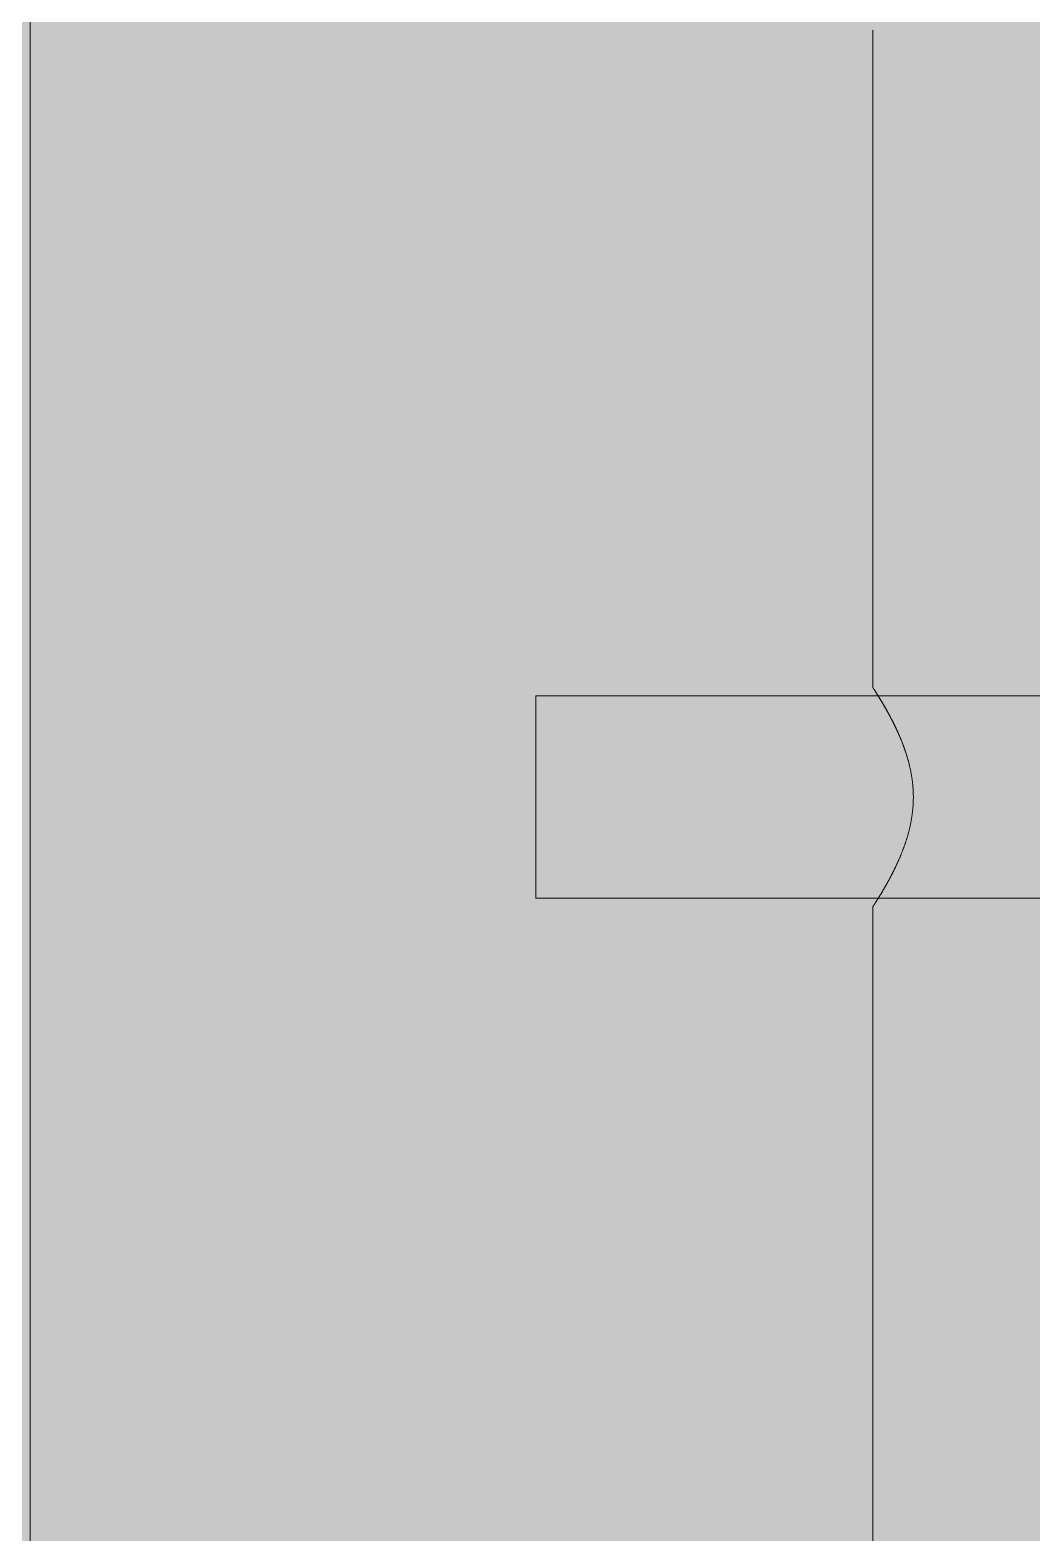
# Model space of a CAD drawing. Header units: millimetres. Extents: x 5622 to 8918, y 2044 to 6634.
# Drawn here: x 7475.35 to 7505.07, y 4418.5 to 4463.08 of the extents above; entities that cross this region are included whole.
import ezdxf

# ---------------------------------------------------------------- set-up
doc = ezdxf.new("R2010")
doc.units = ezdxf.units.MM
for name, color, linetype, lineweight in [('F_FERRAMENTA', 253, 'Continuous', 5), ('F_MULTI laminato OPACO', 1, 'Continuous', 5), ('F_MULTI laminato OPACO_retino', 1, 'Continuous', 5), ('F_VETRO', 140, 'Continuous', 5)]:
    doc.layers.add(name, color=color, linetype=linetype, lineweight=lineweight)

# ---------------------------------------------------------------- blocks, each defined once
blk = doc.blocks.new('RINGHIERINA_Hafele_812.26.610_prospetto_fronte')
at = {"layer": 'F_FERRAMENTA'}
for p, q in [((15438.224, -2889.975), (15438.224, -2870.475)), ((15438.224, -2889.975), (15438.224, -2889.975)), ((15438.224, -2889.975), (15438.224, -2889.975)), ((15438.224, -2889.975), (15438.224, -2889.975)), ((15438.224, -2889.976), (15438.224, -2889.975)), ((15438.224, -2889.975), (15438.224, -2889.975)), ((15438.224, -2889.976), (15438.224, -2889.975)), ((15438.224, -2889.975), (15438.224, -2889.975)), ((15438.224, -2889.975), (15438.224, -2889.975)), ((15438.225, -2889.976), (15438.224, -2889.976)), ((15438.225, -2889.976), (15438.224, -2889.976)), ((15438.225, -2889.977), (15438.225, -2889.976)), ((15438.225, -2889.977), (15438.225, -2889.976)), ((15438.226, -2889.978), (15438.225, -2889.977)), ((15438.226, -2889.978), (15438.225, -2889.977)), ((15438.227, -2889.98), (15438.226, -2889.978)), ((15438.226, -2889.978), (15438.226, -2889.978)), ((15438.226, -2889.979), (15438.226, -2889.978)), ((15438.227, -2889.98), (15438.226, -2889.979)), ((15438.228, -2889.981), (15438.227, -2889.98)), ((15438.228, -2889.981), (15438.227, -2889.98)), ((15438.229, -2889.982), (15438.228, -2889.981)), ((15438.228, -2889.982), (15438.228, -2889.981)), ((15438.229, -2889.983), (15438.228, -2889.982)), ((15438.23, -2889.984), (15438.229, -2889.982)), ((15438.23, -2889.985), (15438.229, -2889.983)), ((15438.231, -2889.985), (15438.23, -2889.984)), ((15438.232, -2889.987), (15438.23, -2889.985)), ((15438.232, -2889.987), (15438.231, -2889.985)), ((15438.233, -2889.989), (15438.232, -2889.987)), ((15438.233, -2889.989), (15438.232, -2889.987)), ((15438.234, -2889.99), (15438.233, -2889.989)), ((15438.234, -2889.991), (15438.233, -2889.989)), ((15438.235, -2889.993), (15438.234, -2889.99)), ((15438.235, -2889.993), (15438.234, -2889.991)), ((15438.237, -2889.995), (15438.235, -2889.993)), ((15438.237, -2889.995), (15438.235, -2889.993)), ((15438.238, -2889.997), (15438.237, -2889.995)), ((15438.238, -2889.997), (15438.237, -2889.995)), ((15438.24, -2890), (15438.238, -2889.997)), ((15438.24, -2889.999), (15438.238, -2889.997)), ((15438.241, -2890.002), (15438.24, -2889.999)), ((15438.242, -2890.002), (15438.24, -2890)), ((15438.243, -2890.005), (15438.241, -2890.002)), ((15438.243, -2890.005), (15438.242, -2890.002)), ((15438.245, -2890.008), (15438.243, -2890.005)), ((15438.245, -2890.008), (15438.243, -2890.005)), ((15438.247, -2890.011), (15438.245, -2890.008)), ((15438.247, -2890.011), (15438.245, -2890.008)), ((15438.249, -2890.014), (15438.247, -2890.011)), ((15438.249, -2890.014), (15438.247, -2890.011)), ((15438.251, -2890.017), (15438.249, -2890.014)), ((15438.251, -2890.017), (15438.249, -2890.014)), ((15438.253, -2890.021), (15438.251, -2890.017)), ((15438.253, -2890.02), (15438.251, -2890.017)), ((15438.255, -2890.024), (15438.253, -2890.02)), ((15438.256, -2890.024), (15438.253, -2890.021)), ((15438.258, -2890.027), (15438.255, -2890.024)), ((15438.258, -2890.028), (15438.256, -2890.024)), ((15438.26, -2890.031), (15438.258, -2890.027)), ((15438.261, -2890.032), (15438.258, -2890.028)), ((15438.263, -2890.035), (15438.26, -2890.031)), ((15438.263, -2890.035), (15438.261, -2890.032)), ((15438.266, -2890.04), (15438.263, -2890.035)), ((15438.265, -2890.039), (15438.263, -2890.035)), ((15438.268, -2890.043), (15438.265, -2890.039)), ((15438.268, -2890.044), (15438.266, -2890.04)), ((15438.27, -2890.047), (15438.268, -2890.043)), ((15438.271, -2890.048), (15438.268, -2890.044)), ((15438.273, -2890.052), (15438.27, -2890.047)), ((15438.274, -2890.052), (15438.271, -2890.048)), ((15438.276, -2890.056), (15438.273, -2890.052)), ((15438.277, -2890.057), (15438.274, -2890.052)), ((15438.279, -2890.061), (15438.276, -2890.056)), ((15438.28, -2890.062), (15438.277, -2890.057)), ((15438.282, -2890.065), (15438.279, -2890.061)), ((15438.283, -2890.066), (15438.28, -2890.062)), ((15438.285, -2890.07), (15438.282, -2890.065)), ((15438.286, -2890.071), (15438.283, -2890.066)), ((15438.289, -2890.075), (15438.285, -2890.07)), ((15438.289, -2890.076), (15438.286, -2890.071)), ((15438.292, -2890.08), (15438.289, -2890.075)), ((15438.292, -2890.082), (15438.289, -2890.076)), ((15438.295, -2890.086), (15438.292, -2890.08)), ((15438.296, -2890.087), (15438.292, -2890.082)), ((15438.299, -2890.091), (15438.295, -2890.086)), ((15438.299, -2890.092), (15438.296, -2890.087)), ((15438.302, -2890.097), (15438.299, -2890.091)), ((15438.303, -2890.098), (15438.299, -2890.092)), ((15438.306, -2890.102), (15438.302, -2890.097)), ((15438.306, -2890.103), (15438.303, -2890.098)), ((15438.309, -2890.108), (15438.306, -2890.102)), ((15438.31, -2890.109), (15438.306, -2890.103)), ((15438.313, -2890.114), (15438.309, -2890.108)), ((15438.314, -2890.115), (15438.31, -2890.109)), ((15438.317, -2890.12), (15438.313, -2890.114)), ((15438.318, -2890.121), (15438.314, -2890.115)), ((15438.321, -2890.126), (15438.317, -2890.12)), ((15438.322, -2890.127), (15438.318, -2890.121)), ((15438.325, -2890.132), (15438.321, -2890.126)), ((15438.326, -2890.134), (15438.322, -2890.127)), ((15438.329, -2890.139), (15438.325, -2890.132)), ((15438.33, -2890.14), (15438.326, -2890.134)), ((15438.333, -2890.145), (15438.329, -2890.139)), ((15438.334, -2890.147), (15438.33, -2890.14)), ((15438.337, -2890.152), (15438.333, -2890.145)), ((15438.338, -2890.153), (15438.334, -2890.147)), ((15438.341, -2890.158), (15438.337, -2890.152)), ((15438.342, -2890.16), (15438.338, -2890.153)), ((15438.345, -2890.165), (15438.341, -2890.158)), ((15438.347, -2890.167), (15438.342, -2890.16)), ((15438.35, -2890.172), (15438.345, -2890.165)), ((15438.351, -2890.174), (15438.347, -2890.167)), ((15438.354, -2890.179), (15438.35, -2890.172)), ((15438.355, -2890.181), (15438.351, -2890.174)), ((15438.359, -2890.186), (15438.354, -2890.179)), ((15438.36, -2890.188), (15438.355, -2890.181)), ((15438.363, -2890.194), (15438.359, -2890.186)), ((15438.365, -2890.196), (15438.36, -2890.188)), ((15438.368, -2890.201), (15438.363, -2890.194)), ((15438.369, -2890.203), (15438.365, -2890.196)), ((15438.373, -2890.209), (15438.368, -2890.201)), ((15438.374, -2890.211), (15438.369, -2890.203)), ((15438.377, -2890.216), (15438.373, -2890.209)), ((15438.379, -2890.219), (15438.374, -2890.211)), ((15438.382, -2890.224), (15438.377, -2890.216)), ((15438.384, -2890.226), (15438.379, -2890.219)), ((15438.387, -2890.232), (15438.382, -2890.224)), ((15438.389, -2890.234), (15438.384, -2890.226)), ((15438.392, -2890.24), (15438.387, -2890.232)), ((15438.394, -2890.243), (15438.389, -2890.234)), ((15438.397, -2890.248), (15438.392, -2890.24)), ((15438.399, -2890.251), (15438.394, -2890.243)), ((15438.402, -2890.256), (15438.397, -2890.248)), ((15438.404, -2890.259), (15438.399, -2890.251)), ((15438.407, -2890.265), (15438.402, -2890.256)), ((15438.409, -2890.267), (15438.404, -2890.259)), ((15438.412, -2890.273), (15438.407, -2890.265)), ((15438.414, -2890.276), (15438.409, -2890.267)), ((15438.418, -2890.282), (15438.412, -2890.273)), ((15438.419, -2890.285), (15438.414, -2890.276)), ((15438.423, -2890.291), (15438.418, -2890.282)), ((15438.425, -2890.293), (15438.419, -2890.285)), ((15438.428, -2890.299), (15438.423, -2890.291)), ((15438.43, -2890.302), (15438.425, -2890.293)), ((15438.434, -2890.308), (15438.428, -2890.299)), ((15438.436, -2890.311), (15438.43, -2890.302)), ((15438.439, -2890.317), (15438.434, -2890.308)), ((15438.441, -2890.32), (15438.436, -2890.311)), ((15438.445, -2890.326), (15438.439, -2890.317)), ((15438.447, -2890.329), (15438.441, -2890.32)), ((15438.45, -2890.336), (15438.445, -2890.326)), ((15438.452, -2890.339), (15438.447, -2890.329)), ((15438.456, -2890.345), (15438.45, -2890.336)), ((15438.458, -2890.348), (15438.452, -2890.339)), ((15438.462, -2890.354), (15438.456, -2890.345)), ((15438.464, -2890.358), (15438.458, -2890.348)), ((15438.467, -2890.364), (15438.462, -2890.354)), ((15438.469, -2890.367), (15438.464, -2890.358)), ((15438.473, -2890.373), (15438.467, -2890.364)), ((15438.475, -2890.377), (15438.469, -2890.367)), ((15438.479, -2890.383), (15438.473, -2890.373)), ((15438.481, -2890.387), (15438.475, -2890.377)), ((15438.485, -2890.393), (15438.479, -2890.383)), ((15438.487, -2890.397), (15438.481, -2890.387)), ((15438.491, -2890.403), (15438.485, -2890.393)), ((15438.493, -2890.407), (15438.487, -2890.397)), ((15438.497, -2890.413), (15438.491, -2890.403)), ((15438.499, -2890.417), (15438.493, -2890.407)), ((15438.503, -2890.423), (15438.497, -2890.413)), ((15438.505, -2890.427), (15438.499, -2890.417)), ((15438.509, -2890.433), (15438.503, -2890.423)), ((15438.511, -2890.437), (15438.505, -2890.427)), ((15438.515, -2890.444), (15438.509, -2890.433)), ((15438.517, -2890.448), (15438.511, -2890.437)), ((15438.521, -2890.454), (15438.515, -2890.444)), ((15438.524, -2890.458), (15438.517, -2890.448)), ((15438.527, -2890.465), (15438.521, -2890.454)), ((15438.53, -2890.469), (15438.524, -2890.458)), ((15438.534, -2890.475), (15438.527, -2890.465)), ((15438.536, -2890.479), (15438.53, -2890.469)), ((15438.54, -2890.486), (15438.534, -2890.475)), ((15438.542, -2890.49), (15438.536, -2890.479)), ((15438.546, -2890.497), (15438.54, -2890.486)), ((15438.549, -2890.501), (15438.542, -2890.49)), ((15438.552, -2890.507), (15438.546, -2890.497)), ((15438.555, -2890.512), (15438.549, -2890.501)), ((15438.559, -2890.518), (15438.552, -2890.507)), ((15438.561, -2890.523), (15438.555, -2890.512)), ((15438.565, -2890.529), (15438.559, -2890.518)), ((15438.568, -2890.534), (15438.561, -2890.523)), ((15438.572, -2890.541), (15438.565, -2890.529)), ((15438.574, -2890.545), (15438.568, -2890.534)), ((15438.578, -2890.552), (15438.572, -2890.541)), ((15438.581, -2890.557), (15438.574, -2890.545)), ((15438.585, -2890.563), (15438.578, -2890.552)), ((15438.587, -2890.568), (15438.581, -2890.557)), ((15438.591, -2890.575), (15438.585, -2890.563)), ((15438.594, -2890.579), (15438.587, -2890.568)), ((15438.598, -2890.586), (15438.591, -2890.575)), ((15438.6, -2890.591), (15438.594, -2890.579)), ((15438.604, -2890.598), (15438.598, -2890.586)), ((15438.607, -2890.603), (15438.6, -2890.591)), ((15438.611, -2890.609), (15438.604, -2890.598)), ((15438.614, -2890.614), (15438.607, -2890.603)), ((15438.617, -2890.621), (15438.611, -2890.609)), ((15438.62, -2890.626), (15438.614, -2890.614)), ((15438.624, -2890.633), (15438.617, -2890.621)), ((15438.627, -2890.638), (15438.62, -2890.626)), ((15438.631, -2890.644), (15438.624, -2890.633)), ((15438.634, -2890.65), (15438.627, -2890.638)), ((15438.637, -2890.656), (15438.631, -2890.644)), ((15438.64, -2890.662), (15438.634, -2890.65)), ((15438.644, -2890.668), (15438.637, -2890.656)), ((15438.647, -2890.674), (15438.64, -2890.662)), ((15438.651, -2890.68), (15438.644, -2890.668)), ((15438.654, -2890.686), (15438.647, -2890.674)), ((15438.658, -2890.693), (15438.651, -2890.68)), ((15438.661, -2890.698), (15438.654, -2890.686)), ((15438.664, -2890.705), (15438.658, -2890.693)), ((15438.668, -2890.711), (15438.661, -2890.698)), ((15438.671, -2890.717), (15438.664, -2890.705)), ((15438.674, -2890.723), (15438.668, -2890.711)), ((15438.678, -2890.729), (15438.671, -2890.717)), ((15438.681, -2890.735), (15438.674, -2890.723)), ((15438.685, -2890.742), (15438.678, -2890.729)), ((15438.688, -2890.748), (15438.681, -2890.735)), ((15438.692, -2890.754), (15438.685, -2890.742)), ((15438.695, -2890.76), (15438.688, -2890.748)), ((15438.698, -2890.767), (15438.692, -2890.754)), ((15438.702, -2890.773), (15438.695, -2890.76)), ((15438.705, -2890.779), (15438.698, -2890.767)), ((15438.708, -2890.786), (15438.702, -2890.773)), ((15438.712, -2890.792), (15438.705, -2890.779)), ((15438.715, -2890.798), (15438.708, -2890.786)), ((15438.719, -2890.805), (15438.712, -2890.792)), ((15438.722, -2890.811), (15438.715, -2890.798)), ((15438.726, -2890.817), (15438.719, -2890.805)), ((15438.729, -2890.824), (15438.722, -2890.811)), ((15438.733, -2890.83), (15438.726, -2890.817)), ((15438.736, -2890.837), (15438.729, -2890.824)), ((15438.739, -2890.843), (15438.733, -2890.83)), ((15438.743, -2890.85), (15438.736, -2890.837)), ((15438.746, -2890.856), (15438.739, -2890.843)), ((15438.75, -2890.863), (15438.743, -2890.85)), ((15438.753, -2890.869), (15438.746, -2890.856)), ((15438.757, -2890.876), (15438.75, -2890.863)), ((15438.76, -2890.882), (15438.753, -2890.869)), ((15438.763, -2890.889), (15438.757, -2890.876)), ((15438.767, -2890.895), (15438.76, -2890.882)), ((15438.77, -2890.902), (15438.763, -2890.889)), ((15438.774, -2890.908), (15438.767, -2890.895)), ((15438.777, -2890.915), (15438.77, -2890.902)), ((15438.78, -2890.921), (15438.774, -2890.908)), ((15438.784, -2890.928), (15438.777, -2890.915)), ((15438.787, -2890.935), (15438.78, -2890.921)), ((15438.791, -2890.942), (15438.784, -2890.928)), ((15438.794, -2890.948), (15438.787, -2890.935)), ((15438.798, -2890.955), (15438.791, -2890.942)), ((15438.801, -2890.961), (15438.794, -2890.948)), ((15438.805, -2890.969), (15438.798, -2890.955)), ((15438.808, -2890.975), (15438.801, -2890.961)), ((15438.812, -2890.982), (15438.805, -2890.969)), ((15438.815, -2890.988), (15438.808, -2890.975)), ((15438.819, -2890.996), (15438.812, -2890.982)), ((15438.822, -2891.002), (15438.815, -2890.988)), ((15438.826, -2891.01), (15438.819, -2890.996)), ((15438.829, -2891.016), (15438.822, -2891.002)), ((15438.833, -2891.024), (15438.826, -2891.01)), ((15438.836, -2891.03), (15438.829, -2891.016)), ((15438.84, -2891.038), (15438.833, -2891.024)), ((15438.843, -2891.044), (15438.836, -2891.03)), ((15438.847, -2891.052), (15438.84, -2891.038)), ((15438.85, -2891.058), (15438.843, -2891.044)), ((15438.854, -2891.066), (15438.847, -2891.052)), ((15438.857, -2891.072), (15438.85, -2891.058)), ((15438.861, -2891.08), (15438.854, -2891.066)), ((15438.864, -2891.087), (15438.857, -2891.072)), ((15438.868, -2891.095), (15438.861, -2891.08)), ((15438.871, -2891.101), (15438.864, -2891.087)), ((15438.875, -2891.109), (15438.868, -2891.095)), ((15438.878, -2891.116), (15438.871, -2891.101)), ((15438.882, -2891.124), (15438.875, -2891.109)), ((15438.885, -2891.13), (15438.878, -2891.116)), ((15438.889, -2891.139), (15438.882, -2891.124)), ((15438.892, -2891.145), (15438.885, -2891.13)), ((15438.896, -2891.154), (15438.889, -2891.139)), ((15438.899, -2891.16), (15438.892, -2891.145)), ((15438.903, -2891.169), (15438.896, -2891.154)), ((15438.906, -2891.175), (15438.899, -2891.16)), ((15438.91, -2891.184), (15438.903, -2891.169)), ((15438.913, -2891.19), (15438.906, -2891.175)), ((15438.918, -2891.199), (15438.91, -2891.184)), ((15438.92, -2891.205), (15438.913, -2891.19)), ((15438.925, -2891.214), (15438.918, -2891.199)), ((15438.928, -2891.22), (15438.92, -2891.205)), ((15438.932, -2891.229), (15438.925, -2891.214)), ((15438.935, -2891.235), (15438.928, -2891.22)), ((15438.939, -2891.244), (15438.932, -2891.229)), ((15438.942, -2891.25), (15438.935, -2891.235)), ((15438.946, -2891.26), (15438.939, -2891.244)), ((15438.949, -2891.266), (15438.942, -2891.25)), ((15438.953, -2891.276), (15438.946, -2891.26)), ((15438.956, -2891.281), (15438.949, -2891.266)), ((15438.96, -2891.291), (15438.953, -2891.276)), ((15438.963, -2891.297), (15438.956, -2891.281)), ((15438.967, -2891.307), (15438.96, -2891.291)), ((15438.97, -2891.313), (15438.963, -2891.297)), ((15438.975, -2891.323), (15438.967, -2891.307)), ((15438.977, -2891.329), (15438.97, -2891.313)), ((15438.982, -2891.339), (15438.975, -2891.323)), ((15438.984, -2891.345), (15438.977, -2891.329)), ((15438.989, -2891.355), (15438.982, -2891.339)), ((15438.991, -2891.36), (15438.984, -2891.345)), ((15438.996, -2891.371), (15438.989, -2891.355)), ((15438.998, -2891.377), (15438.991, -2891.36)), ((15439.003, -2891.387), (15438.996, -2891.371)), ((15439.005, -2891.393), (15438.998, -2891.377)), ((15439.01, -2891.403), (15439.003, -2891.387)), ((15439.012, -2891.409), (15439.005, -2891.393)), ((15439.017, -2891.42), (15439.01, -2891.403)), ((15439.019, -2891.425), (15439.012, -2891.409)), ((15439.024, -2891.436), (15439.017, -2891.42)), ((15439.026, -2891.442), (15439.019, -2891.425)), ((15439.031, -2891.452), (15439.024, -2891.436)), ((15439.033, -2891.458), (15439.026, -2891.442)), ((15439.038, -2891.469), (15439.031, -2891.452)), ((15439.04, -2891.475), (15439.033, -2891.458)), ((15439.045, -2891.486), (15439.038, -2891.469)), ((15439.047, -2891.491), (15439.04, -2891.475)), ((15439.052, -2891.503), (15439.045, -2891.486)), ((15439.054, -2891.508), (15439.047, -2891.491)), ((15439.059, -2891.519), (15439.052, -2891.503)), ((15439.061, -2891.525), (15439.054, -2891.508)), ((15439.066, -2891.536), (15439.059, -2891.519)), ((15439.068, -2891.542), (15439.061, -2891.525)), ((15439.073, -2891.553), (15439.066, -2891.536)), ((15439.075, -2891.559), (15439.068, -2891.542)), ((15439.079, -2891.57), (15439.073, -2891.553)), ((15439.082, -2891.576), (15439.075, -2891.559)), ((15439.086, -2891.587), (15439.079, -2891.57)), ((15439.088, -2891.593), (15439.082, -2891.576)), ((15439.093, -2891.605), (15439.086, -2891.587)), ((15439.095, -2891.61), (15439.088, -2891.593)), ((15439.1, -2891.622), (15439.093, -2891.605)), ((15439.102, -2891.627), (15439.095, -2891.61)), ((15439.107, -2891.639), (15439.1, -2891.622)), ((15439.109, -2891.645), (15439.102, -2891.627)), ((15439.113, -2891.657), (15439.107, -2891.639)), ((15439.115, -2891.662), (15439.109, -2891.645)), ((15439.12, -2891.674), (15439.113, -2891.657)), ((15439.122, -2891.68), (15439.115, -2891.662)), ((15439.126, -2891.692), (15439.12, -2891.674)), ((15439.128, -2891.697), (15439.122, -2891.68)), ((15439.133, -2891.71), (15439.126, -2891.692)), ((15439.135, -2891.715), (15439.128, -2891.697)), ((15439.14, -2891.727), (15439.133, -2891.71)), ((15439.141, -2891.732), (15439.135, -2891.715)), ((15439.146, -2891.745), (15439.14, -2891.727)), ((15439.148, -2891.75), (15439.141, -2891.732)), ((15439.153, -2891.763), (15439.146, -2891.745)), ((15439.154, -2891.768), (15439.148, -2891.75)), ((15439.159, -2891.781), (15439.153, -2891.763)), ((15439.161, -2891.786), (15439.154, -2891.768)), ((15439.165, -2891.799), (15439.159, -2891.781)), ((15439.167, -2891.804), (15439.161, -2891.786)), ((15439.172, -2891.817), (15439.165, -2891.799)), ((15439.173, -2891.822), (15439.167, -2891.804)), ((15439.178, -2891.835), (15439.172, -2891.817)), ((15439.179, -2891.84), (15439.173, -2891.822)), ((15439.184, -2891.853), (15439.178, -2891.835)), ((15439.186, -2891.858), (15439.179, -2891.84)), ((15439.19, -2891.872), (15439.184, -2891.853)), ((15439.192, -2891.876), (15439.186, -2891.858)), ((15439.196, -2891.89), (15439.19, -2891.872)), ((15439.198, -2891.895), (15439.192, -2891.876)), ((15439.202, -2891.908), (15439.196, -2891.89)), ((15439.204, -2891.913), (15439.198, -2891.895)), ((15439.208, -2891.927), (15439.202, -2891.908)), ((15439.21, -2891.931), (15439.204, -2891.913)), ((15439.214, -2891.945), (15439.208, -2891.927)), ((15439.216, -2891.95), (15439.21, -2891.931)), ((15439.22, -2891.964), (15439.214, -2891.945)), ((15439.222, -2891.968), (15439.216, -2891.95)), ((15439.226, -2891.982), (15439.22, -2891.964)), ((15439.227, -2891.987), (15439.222, -2891.968)), ((15439.232, -2892.001), (15439.226, -2891.982)), ((15439.233, -2892.005), (15439.227, -2891.987)), ((15439.238, -2892.02), (15439.232, -2892.001)), ((15439.239, -2892.024), (15439.233, -2892.005)), ((15439.243, -2892.039), (15439.238, -2892.02)), ((15439.244, -2892.043), (15439.239, -2892.024)), ((15439.249, -2892.057), (15439.243, -2892.039)), ((15439.25, -2892.062), (15439.244, -2892.043)), ((15439.254, -2892.076), (15439.249, -2892.057)), ((15439.255, -2892.08), (15439.25, -2892.062)), ((15439.26, -2892.095), (15439.254, -2892.076)), ((15439.261, -2892.099), (15439.255, -2892.08)), ((15439.265, -2892.114), (15439.26, -2892.095)), ((15439.266, -2892.118), (15439.261, -2892.099)), ((15439.27, -2892.133), (15439.265, -2892.114)), ((15439.271, -2892.137), (15439.266, -2892.118)), ((15439.276, -2892.152), (15439.27, -2892.133)), ((15439.277, -2892.156), (15439.271, -2892.137)), ((15439.281, -2892.172), (15439.276, -2892.152)), ((15439.282, -2892.175), (15439.277, -2892.156)), ((15439.286, -2892.191), (15439.281, -2892.172)), ((15439.287, -2892.194), (15439.282, -2892.175)), ((15439.291, -2892.21), (15439.286, -2892.191)), ((15439.292, -2892.214), (15439.287, -2892.194)), ((15439.296, -2892.229), (15439.291, -2892.21)), ((15439.297, -2892.233), (15439.292, -2892.214)), ((15439.301, -2892.249), (15439.296, -2892.229)), ((15439.301, -2892.252), (15439.297, -2892.233)), ((15439.305, -2892.268), (15439.301, -2892.249)), ((15439.306, -2892.271), (15439.301, -2892.252)), ((15439.31, -2892.287), (15439.305, -2892.268)), ((15439.311, -2892.291), (15439.306, -2892.271)), ((15439.315, -2892.307), (15439.31, -2892.287)), ((15439.315, -2892.31), (15439.311, -2892.291)), ((15439.319, -2892.326), (15439.315, -2892.307)), ((15439.32, -2892.33), (15439.315, -2892.31)), ((15439.324, -2892.346), (15439.319, -2892.326)), ((15439.324, -2892.349), (15439.32, -2892.33)), ((15439.328, -2892.366), (15439.324, -2892.346)), ((15439.329, -2892.369), (15439.324, -2892.349)), ((15439.332, -2892.385), (15439.328, -2892.366)), ((15439.333, -2892.388), (15439.329, -2892.369)), ((15439.336, -2892.405), (15439.332, -2892.385)), ((15439.337, -2892.408), (15439.333, -2892.388)), ((15439.341, -2892.424), (15439.336, -2892.405)), ((15439.341, -2892.427), (15439.337, -2892.408)), ((15439.345, -2892.444), (15439.341, -2892.424)), ((15439.345, -2892.447), (15439.341, -2892.427)), ((15439.349, -2892.464), (15439.345, -2892.444)), ((15439.349, -2892.467), (15439.345, -2892.447)), ((15439.352, -2892.484), (15439.349, -2892.464)), ((15439.353, -2892.486), (15439.349, -2892.467)), ((15439.356, -2892.503), (15439.352, -2892.484)), ((15439.357, -2892.506), (15439.353, -2892.486)), ((15439.36, -2892.523), (15439.356, -2892.503)), ((15439.36, -2892.526), (15439.357, -2892.506)), ((15439.363, -2892.543), (15439.36, -2892.523)), ((15439.364, -2892.546), (15439.36, -2892.526)), ((15439.367, -2892.563), (15439.363, -2892.543)), ((15439.367, -2892.565), (15439.364, -2892.546)), ((15439.37, -2892.583), (15439.367, -2892.563)), ((15439.371, -2892.585), (15439.367, -2892.565)), ((15439.373, -2892.603), (15439.37, -2892.583)), ((15439.374, -2892.605), (15439.371, -2892.585)), ((15439.377, -2892.623), (15439.373, -2892.603)), ((15439.377, -2892.625), (15439.374, -2892.605)), ((15439.38, -2892.643), (15439.377, -2892.623)), ((15439.38, -2892.645), (15439.377, -2892.625)), ((15439.383, -2892.663), (15439.38, -2892.643)), ((15439.383, -2892.665), (15439.38, -2892.645)), ((15439.385, -2892.683), (15439.383, -2892.663)), ((15439.386, -2892.685), (15439.383, -2892.665)), ((15439.388, -2892.703), (15439.385, -2892.683)), ((15439.388, -2892.705), (15439.386, -2892.685)), ((15439.391, -2892.723), (15439.388, -2892.703)), ((15439.391, -2892.725), (15439.388, -2892.705)), ((15439.393, -2892.743), (15439.391, -2892.723)), ((15439.394, -2892.745), (15439.391, -2892.725)), ((15439.396, -2892.763), (15439.393, -2892.743)), ((15439.396, -2892.765), (15439.394, -2892.745)), ((15439.398, -2892.783), (15439.396, -2892.763)), ((15439.398, -2892.785), (15439.396, -2892.765)), ((15439.401, -2892.803), (15439.398, -2892.783)), ((15439.401, -2892.805), (15439.398, -2892.785)), ((15439.403, -2892.823), (15439.401, -2892.803)), ((15439.403, -2892.825), (15439.401, -2892.805)), ((15439.405, -2892.843), (15439.403, -2892.823)), ((15439.405, -2892.845), (15439.403, -2892.825)), ((15439.407, -2892.863), (15439.405, -2892.843)), ((15439.407, -2892.865), (15439.405, -2892.845)), ((15439.409, -2892.883), (15439.407, -2892.863)), ((15439.409, -2892.885), (15439.407, -2892.865)), ((15439.41, -2892.904), (15439.409, -2892.883)), ((15439.41, -2892.905), (15439.409, -2892.885)), ((15439.412, -2892.924), (15439.41, -2892.904)), ((15439.412, -2892.925), (15439.41, -2892.905)), ((15439.413, -2892.944), (15439.412, -2892.924)), ((15439.414, -2892.945), (15439.412, -2892.925)), ((15439.415, -2892.964), (15439.413, -2892.944)), ((15439.415, -2892.965), (15439.414, -2892.945)), ((15439.416, -2892.984), (15439.415, -2892.964)), ((15439.416, -2892.985), (15439.415, -2892.965)), ((15439.417, -2893.004), (15439.416, -2892.984)), ((15439.418, -2893.005), (15439.416, -2892.985)), ((15439.419, -2893.024), (15439.417, -2893.004)), ((15439.419, -2893.025), (15439.418, -2893.005)), ((15439.42, -2893.044), (15439.419, -2893.024)), ((15439.42, -2893.045), (15439.419, -2893.025)), ((15439.42, -2893.064), (15439.42, -2893.044)), ((15439.421, -2893.065), (15439.42, -2893.045)), ((15439.421, -2893.084), (15439.42, -2893.064)), ((15439.421, -2893.085), (15439.421, -2893.065)), ((15439.422, -2893.105), (15439.421, -2893.084)), ((15439.422, -2893.105), (15439.421, -2893.085)), ((15439.423, -2893.125), (15439.422, -2893.105)), ((15439.423, -2893.125), (15439.422, -2893.105)), ((15439.423, -2893.145), (15439.423, -2893.125)), ((15439.423, -2893.145), (15439.423, -2893.125)), ((15439.423, -2893.165), (15439.423, -2893.145)), ((15439.423, -2893.165), (15439.423, -2893.145)), ((15439.424, -2893.185), (15439.423, -2893.165)), ((15439.424, -2893.185), (15439.423, -2893.165)), ((15439.424, -2893.205), (15439.424, -2893.185)), ((15439.424, -2893.205), (15439.424, -2893.185)), ((15439.424, -2893.225), (15439.424, -2893.205)), ((15439.424, -2893.225), (15439.424, -2893.205)), ((15439.399, -2893.663), (15439.401, -2893.643)), ((15439.401, -2893.643), (15439.403, -2893.623)), ((15439.403, -2893.623), (15439.405, -2893.603)), ((15439.405, -2893.603), (15439.407, -2893.583)), ((15439.407, -2893.583), (15439.409, -2893.563)), ((15439.409, -2893.563), (15439.41, -2893.543)), ((15439.41, -2893.543), (15439.412, -2893.523)), ((15439.412, -2893.523), (15439.414, -2893.503)), ((15439.414, -2893.503), (15439.415, -2893.483)), ((15439.415, -2893.483), (15439.416, -2893.463)), ((15439.416, -2893.463), (15439.418, -2893.443)), ((15439.418, -2893.443), (15439.419, -2893.423)), ((15439.419, -2893.423), (15439.42, -2893.403)), ((15439.42, -2893.403), (15439.421, -2893.383)), ((15439.421, -2893.364), (15439.422, -2893.344)), ((15439.421, -2893.383), (15439.421, -2893.364)), ((15439.422, -2893.344), (15439.423, -2893.324)), ((15439.423, -2893.284), (15439.424, -2893.264)), ((15439.423, -2893.304), (15439.423, -2893.284)), ((15439.423, -2893.324), (15439.423, -2893.304)), ((15439.424, -2893.244), (15439.424, -2893.225)), ((15439.424, -2893.264), (15439.424, -2893.244)), ((15439.321, -2894.116), (15439.325, -2894.097)), ((15439.325, -2894.097), (15439.329, -2894.077)), ((15439.329, -2894.077), (15439.334, -2894.058)), ((15439.334, -2894.058), (15439.338, -2894.038)), ((15439.338, -2894.038), (15439.342, -2894.019)), ((15439.342, -2894.019), (15439.346, -2893.999)), ((15439.346, -2893.999), (15439.35, -2893.979)), ((15439.35, -2893.979), (15439.353, -2893.96)), ((15439.353, -2893.96), (15439.357, -2893.94)), ((15439.357, -2893.94), (15439.361, -2893.921)), ((15439.361, -2893.921), (15439.364, -2893.901)), ((15439.364, -2893.901), (15439.368, -2893.881)), ((15439.368, -2893.881), (15439.371, -2893.861)), ((15439.371, -2893.861), (15439.374, -2893.842)), ((15439.374, -2893.842), (15439.377, -2893.822)), ((15439.377, -2893.822), (15439.38, -2893.802)), ((15439.38, -2893.802), (15439.383, -2893.782)), ((15439.383, -2893.782), (15439.386, -2893.762)), ((15439.386, -2893.762), (15439.389, -2893.742)), ((15439.389, -2893.742), (15439.391, -2893.722)), ((15439.391, -2893.722), (15439.394, -2893.703)), ((15439.394, -2893.703), (15439.396, -2893.683)), ((15439.396, -2893.683), (15439.399, -2893.663)), ((15439.193, -2894.568), (15439.199, -2894.55)), ((15439.199, -2894.55), (15439.205, -2894.531)), ((15439.205, -2894.531), (15439.211, -2894.513)), ((15439.211, -2894.513), (15439.217, -2894.495)), ((15439.217, -2894.495), (15439.223, -2894.476)), ((15439.223, -2894.476), (15439.229, -2894.458)), ((15439.229, -2894.458), (15439.234, -2894.439)), ((15439.234, -2894.439), (15439.24, -2894.421)), ((15439.24, -2894.421), (15439.246, -2894.402)), ((15439.246, -2894.402), (15439.251, -2894.383)), ((15439.251, -2894.383), (15439.257, -2894.364)), ((15439.257, -2894.364), (15439.262, -2894.346)), ((15439.262, -2894.346), (15439.267, -2894.327)), ((15439.267, -2894.327), (15439.272, -2894.308)), ((15439.272, -2894.308), (15439.278, -2894.289)), ((15439.278, -2894.289), (15439.283, -2894.27)), ((15439.283, -2894.27), (15439.288, -2894.251)), ((15439.288, -2894.251), (15439.293, -2894.232)), ((15439.293, -2894.232), (15439.298, -2894.212)), ((15439.298, -2894.212), (15439.302, -2894.193)), ((15439.302, -2894.193), (15439.307, -2894.174)), ((15439.307, -2894.174), (15439.312, -2894.155)), ((15439.312, -2894.155), (15439.316, -2894.135)), ((15439.316, -2894.135), (15439.321, -2894.116)), ((15439.029, -2895.001), (15439.036, -2894.985)), ((15439.036, -2894.985), (15439.043, -2894.968)), ((15439.043, -2894.968), (15439.05, -2894.952)), ((15439.05, -2894.952), (15439.057, -2894.935)), ((15439.057, -2894.935), (15439.063, -2894.918)), ((15439.063, -2894.918), (15439.07, -2894.901)), ((15439.07, -2894.901), (15439.077, -2894.885)), ((15439.077, -2894.885), (15439.084, -2894.868)), ((15439.084, -2894.868), (15439.091, -2894.85)), ((15439.091, -2894.85), (15439.097, -2894.833)), ((15439.097, -2894.833), (15439.104, -2894.816)), ((15439.104, -2894.816), (15439.111, -2894.799)), ((15439.111, -2894.799), (15439.117, -2894.781)), ((15439.117, -2894.781), (15439.124, -2894.764)), ((15439.124, -2894.764), (15439.13, -2894.747)), ((15439.13, -2894.747), (15439.137, -2894.729)), ((15439.137, -2894.729), (15439.143, -2894.711)), ((15439.143, -2894.711), (15439.15, -2894.694)), ((15439.15, -2894.694), (15439.156, -2894.676)), ((15439.156, -2894.676), (15439.162, -2894.658)), ((15439.162, -2894.658), (15439.169, -2894.64)), ((15439.169, -2894.64), (15439.175, -2894.622)), ((15439.175, -2894.622), (15439.181, -2894.604)), ((15439.181, -2894.604), (15439.187, -2894.586)), ((15439.187, -2894.586), (15439.193, -2894.568)), ((15438.818, -2895.454), (15438.825, -2895.44)), ((15438.825, -2895.44), (15438.832, -2895.426)), ((15438.832, -2895.426), (15438.839, -2895.412)), ((15438.839, -2895.412), (15438.846, -2895.398)), ((15438.846, -2895.398), (15438.853, -2895.384)), ((15438.853, -2895.384), (15438.86, -2895.37)), ((15438.86, -2895.37), (15438.867, -2895.356)), ((15438.867, -2895.356), (15438.874, -2895.341)), ((15438.874, -2895.341), (15438.881, -2895.327)), ((15438.881, -2895.327), (15438.888, -2895.312)), ((15438.888, -2895.312), (15438.895, -2895.298)), ((15438.895, -2895.298), (15438.902, -2895.283)), ((15438.902, -2895.283), (15438.909, -2895.268)), ((15438.909, -2895.268), (15438.916, -2895.253)), ((15438.916, -2895.253), (15438.923, -2895.238)), ((15438.923, -2895.238), (15438.931, -2895.223)), ((15438.931, -2895.223), (15438.938, -2895.208)), ((15438.938, -2895.208), (15438.945, -2895.192)), ((15438.945, -2895.192), (15438.952, -2895.177)), ((15438.952, -2895.177), (15438.959, -2895.161)), ((15438.959, -2895.161), (15438.966, -2895.146)), ((15438.966, -2895.146), (15438.973, -2895.13)), ((15438.973, -2895.13), (15438.98, -2895.114)), ((15438.98, -2895.114), (15438.987, -2895.098)), ((15438.987, -2895.098), (15438.994, -2895.082)), ((15438.994, -2895.082), (15439.001, -2895.066)), ((15439.001, -2895.066), (15439.008, -2895.05)), ((15439.008, -2895.05), (15439.015, -2895.034)), ((15439.015, -2895.034), (15439.022, -2895.018)), ((15439.022, -2895.018), (15439.029, -2895.001)), ((15438.582, -2895.89), (15438.589, -2895.879)), ((15438.589, -2895.879), (15438.595, -2895.868)), ((15438.595, -2895.868), (15438.602, -2895.856)), ((15438.602, -2895.856), (15438.608, -2895.845)), ((15438.608, -2895.845), (15438.615, -2895.833)), ((15438.615, -2895.833), (15438.621, -2895.821)), ((15438.621, -2895.821), (15438.628, -2895.809)), ((15438.628, -2895.809), (15438.635, -2895.798)), ((15438.635, -2895.798), (15438.641, -2895.786)), ((15438.641, -2895.786), (15438.648, -2895.774)), ((15438.648, -2895.774), (15438.655, -2895.762)), ((15438.655, -2895.762), (15438.661, -2895.749)), ((15438.661, -2895.749), (15438.668, -2895.737)), ((15438.668, -2895.737), (15438.675, -2895.725)), ((15438.675, -2895.725), (15438.682, -2895.713)), ((15438.682, -2895.713), (15438.688, -2895.7)), ((15438.688, -2895.7), (15438.695, -2895.688)), ((15438.695, -2895.688), (15438.702, -2895.675)), ((15438.702, -2895.675), (15438.709, -2895.663)), ((15438.709, -2895.663), (15438.716, -2895.65)), ((15438.716, -2895.65), (15438.723, -2895.637)), ((15438.723, -2895.637), (15438.729, -2895.625)), ((15438.729, -2895.625), (15438.736, -2895.612)), ((15438.736, -2895.612), (15438.743, -2895.599)), ((15438.743, -2895.599), (15438.75, -2895.586)), ((15438.75, -2895.586), (15438.757, -2895.573)), ((15438.757, -2895.573), (15438.763, -2895.56)), ((15438.763, -2895.56), (15438.77, -2895.547)), ((15438.77, -2895.547), (15438.777, -2895.534)), ((15438.777, -2895.534), (15438.784, -2895.521)), ((15438.784, -2895.521), (15438.791, -2895.508)), ((15438.791, -2895.508), (15438.798, -2895.494)), ((15438.798, -2895.494), (15438.804, -2895.481)), ((15438.804, -2895.481), (15438.811, -2895.468)), ((15438.811, -2895.468), (15438.818, -2895.454)), ((15438.312, -2896.336), (15438.316, -2896.33)), ((15438.316, -2896.33), (15438.32, -2896.324)), ((15438.32, -2896.324), (15438.324, -2896.318)), ((15438.324, -2896.318), (15438.328, -2896.312)), ((15438.328, -2896.312), (15438.332, -2896.305)), ((15438.332, -2896.305), (15438.336, -2896.299)), ((15438.336, -2896.299), (15438.34, -2896.292)), ((15438.34, -2896.292), (15438.344, -2896.285)), ((15438.344, -2896.285), (15438.349, -2896.278)), ((15438.349, -2896.278), (15438.353, -2896.271)), ((15438.353, -2896.271), (15438.358, -2896.264)), ((15438.358, -2896.264), (15438.362, -2896.257)), ((15438.362, -2896.257), (15438.367, -2896.25)), ((15438.367, -2896.25), (15438.371, -2896.242)), ((15438.371, -2896.242), (15438.376, -2896.234)), ((15438.376, -2896.234), (15438.381, -2896.227)), ((15438.381, -2896.227), (15438.386, -2896.219)), ((15438.386, -2896.219), (15438.391, -2896.211)), ((15438.391, -2896.211), (15438.396, -2896.203)), ((15438.396, -2896.203), (15438.401, -2896.195)), ((15438.401, -2896.195), (15438.406, -2896.186)), ((15438.406, -2896.186), (15438.411, -2896.178)), ((15438.411, -2896.178), (15438.416, -2896.17)), ((15438.416, -2896.17), (15438.422, -2896.161)), ((15438.422, -2896.161), (15438.427, -2896.152)), ((15438.427, -2896.152), (15438.432, -2896.143)), ((15438.432, -2896.143), (15438.438, -2896.134)), ((15438.438, -2896.134), (15438.443, -2896.125)), ((15438.443, -2896.125), (15438.449, -2896.116)), ((15438.449, -2896.116), (15438.454, -2896.107)), ((15438.454, -2896.107), (15438.46, -2896.098)), ((15438.46, -2896.098), (15438.466, -2896.088)), ((15438.466, -2896.088), (15438.471, -2896.079)), ((15438.471, -2896.079), (15438.477, -2896.069)), ((15438.477, -2896.069), (15438.483, -2896.059)), ((15438.483, -2896.059), (15438.489, -2896.049)), ((15438.489, -2896.049), (15438.495, -2896.039)), ((15438.495, -2896.039), (15438.501, -2896.029)), ((15438.501, -2896.029), (15438.507, -2896.019)), ((15438.507, -2896.019), (15438.513, -2896.009)), ((15438.513, -2896.009), (15438.519, -2895.999)), ((15438.519, -2895.999), (15438.525, -2895.988)), ((15438.525, -2895.988), (15438.531, -2895.978)), ((15438.531, -2895.978), (15438.538, -2895.967)), ((15438.538, -2895.967), (15438.544, -2895.956)), ((15438.544, -2895.956), (15438.55, -2895.945)), ((15438.55, -2895.945), (15438.556, -2895.935)), ((15438.556, -2895.935), (15438.563, -2895.924)), ((15438.563, -2895.924), (15438.569, -2895.913)), ((15438.569, -2895.913), (15438.576, -2895.901)), ((15438.576, -2895.901), (15438.582, -2895.89)), ((15438.224, -2896.474), (15438.225, -2896.473)), ((15438.224, -2896.475), (15438.224, -2896.474)), ((15438.224, -2896.474), (15438.224, -2896.474)), ((15438.224, -2896.474), (15438.224, -2896.474)), ((15438.224, -2896.474), (15438.224, -2896.474)), ((15438.224, -2925.225), (15438.224, -2896.475)), ((15438.225, -2896.472), (15438.226, -2896.472)), ((15438.225, -2896.473), (15438.225, -2896.472)), ((15438.226, -2896.471), (15438.227, -2896.47)), ((15438.226, -2896.472), (15438.226, -2896.471)), ((15438.227, -2896.47), (15438.228, -2896.468)), ((15438.228, -2896.467), (15438.229, -2896.466)), ((15438.228, -2896.468), (15438.228, -2896.467)), ((15438.229, -2896.466), (15438.23, -2896.464)), ((15438.23, -2896.464), (15438.231, -2896.462)), ((15438.231, -2896.462), (15438.233, -2896.461)), ((15438.233, -2896.461), (15438.234, -2896.459)), ((15438.234, -2896.459), (15438.235, -2896.457)), ((15438.235, -2896.457), (15438.237, -2896.454)), ((15438.237, -2896.454), (15438.238, -2896.452)), ((15438.238, -2896.452), (15438.24, -2896.45)), ((15438.24, -2896.45), (15438.241, -2896.447)), ((15438.241, -2896.447), (15438.243, -2896.445)), ((15438.243, -2896.445), (15438.245, -2896.442)), ((15438.245, -2896.442), (15438.247, -2896.439)), ((15438.247, -2896.439), (15438.249, -2896.436)), ((15438.249, -2896.436), (15438.251, -2896.433)), ((15438.251, -2896.433), (15438.253, -2896.429)), ((15438.253, -2896.429), (15438.255, -2896.426)), ((15438.255, -2896.426), (15438.257, -2896.422)), ((15438.257, -2896.422), (15438.26, -2896.419)), ((15438.26, -2896.419), (15438.262, -2896.415)), ((15438.262, -2896.415), (15438.265, -2896.411)), ((15438.265, -2896.411), (15438.267, -2896.407)), ((15438.267, -2896.407), (15438.27, -2896.402)), ((15438.27, -2896.402), (15438.273, -2896.398)), ((15438.273, -2896.398), (15438.276, -2896.394)), ((15438.276, -2896.394), (15438.279, -2896.389)), ((15438.279, -2896.389), (15438.282, -2896.384)), ((15438.282, -2896.384), (15438.285, -2896.38)), ((15438.285, -2896.38), (15438.288, -2896.375)), ((15438.288, -2896.375), (15438.291, -2896.369)), ((15438.291, -2896.369), (15438.295, -2896.364)), ((15438.295, -2896.364), (15438.298, -2896.359)), ((15438.298, -2896.359), (15438.301, -2896.353)), ((15438.301, -2896.353), (15438.305, -2896.348)), ((15438.305, -2896.348), (15438.309, -2896.342)), ((15438.309, -2896.342), (15438.312, -2896.336))]:
    blk.add_line(p, q, dxfattribs=at)

msp = doc.modelspace()

# ---------------------------------------------------------------- hatches: boundary and pattern name
at = {"layer": 'F_MULTI laminato OPACO_retino', "true_color": 0x636466}
h = msp.add_hatch(color=251, dxfattribs=at)
h.dxf.hatch_style = 1
h.paths.add_polyline_path([(7445.348, 3663.827), (7475.348, 3663.827), (7475.348, 5738.327), (7445.348, 5738.327)])
at = {"layer": 'F_VETRO', "transparency": 33554508}
h = msp.add_hatch(color=153, dxfattribs=at)
h.dxf.hatch_style = 1
h.set_gradient(color1=(102, 153, 204), color2=(251, 252, 254), rotation=45, one_color=1, tint=0.994624)
h.paths.add_polyline_path([(7783.348, 5634.327), (7469.348, 5634.327), (7469.348, 3760.327), (7783.348, 3760.327)])

# ---------------------------------------------------------------- linework, layer by layer
at = {"layer": 'F_FERRAMENTA'}
msp.add_lwpolyline([(7490.348, 4443.326), (7760.348, 4443.326), (7760.348, 4437.326), (7490.348, 4437.326)], close=True, dxfattribs=at)
at = {"layer": 'F_MULTI laminato OPACO', "color": 5}
msp.add_lwpolyline([(7475.348, 3663.827), (7445.348, 3663.827), (7445.348, 5738.327), (7475.348, 5738.327)], close=True, dxfattribs=at)

# ---------------------------------------------------------------- block references
at = {"layer": 'F_FERRAMENTA'}
msp.add_blockref('RINGHIERINA_Hafele_812.26.610_prospetto_fronte', (-7937.875, 7333.55), dxfattribs=at)

doc.saveas('drawing.dxf')
